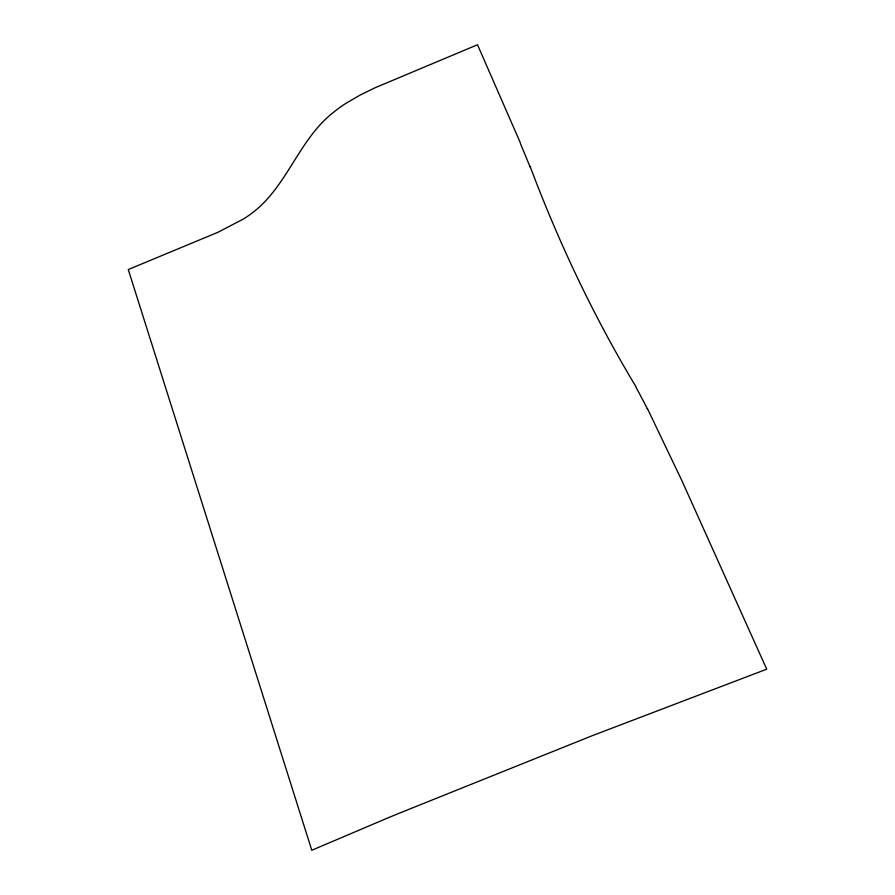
<?xml version="1.0" encoding="UTF-8"?>
<svg xmlns="http://www.w3.org/2000/svg" width="895" height="895" viewBox="0 0 895 895"><rect width="100%" height="100%" fill="white"/><g stroke="black" fill="none" stroke-linecap="round" stroke-linejoin="round"><path stroke-width="1.34" d="M635.797 386.472C593.732 316.517 558.793 242.713 530.064 166.325M647.376 408.478L682.057 481.018L766.724 669.18L592.266 735.69L399.282 813.208A115.343 4.934 -20.5 0 0 384.347 819.428L311.796 850.25L128.276 269.552L217.809 232.342L243.462 218.995A91.458 48.744 -17.2 0 0 255.31 210.571C287.832 183.799 299.433 139.62 332.425 113.195A89.299 46.551 -23.6 0 1 346.018 103.272L360.405 94.904L375.318 87.665L477.516 44.75L520.342 142.808M635.83 386.908A281.746 53.096 68.5 0 1 647.376 408.881M520.387 143.502A273.344 24.803 68.8 0 1 530.03 166.828"/></g></svg>
